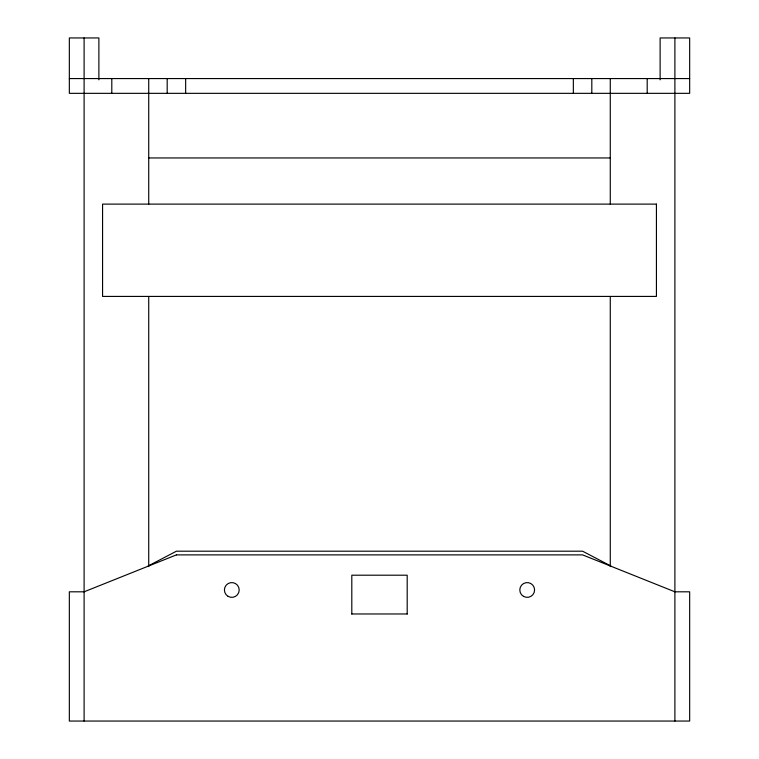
<?xml version="1.0" encoding="UTF-8"?>
<svg xmlns="http://www.w3.org/2000/svg" width="759" height="759" viewBox="0 0 759 759"><rect width="100%" height="100%" fill="white"/><g stroke="black" fill="none" stroke-linecap="round" stroke-linejoin="round"><path stroke-width="1.14" d="M148.128 566.015L176.42 551.195L582.58 551.195L610.872 566.015M69.335 78.566L689.665 78.566M148.726 157.957L610.274 157.957M351.673 613.974L407.327 613.974M674.893 37.95L674.893 721.05M660.121 79.837L660.121 37.95L689.665 37.95L689.665 93.338L69.335 93.338L69.335 37.95L98.879 37.95L98.879 79.837M647.199 78.566L647.199 93.338M610.274 78.566L610.274 204.152M610.274 296.532L610.274 566.594M591.811 78.566L591.811 93.338M573.349 78.566L573.349 93.338M407.194 613.974L407.194 575.199L351.806 575.199L351.806 613.974M185.651 78.566L185.651 93.338M167.189 78.566L167.189 93.338M148.726 78.566L148.726 204.152M148.726 296.532L148.726 566.594M111.801 78.566L111.801 93.338M84.107 37.95L84.107 721.05M176.42 554.886L84.107 591.811L69.335 591.811L69.335 721.05L689.665 721.05L689.665 591.811L674.893 591.811L582.58 554.886L176.42 554.886M656.431 204.114L102.569 204.114L102.569 296.418L656.431 296.418L656.431 204.114M523.501 596.365A7.381 7.381 0 0 0 534.583 589.971A7.381 7.381 0 0 0 523.501 583.576A7.381 7.381 0 0 0 523.501 596.365M228.108 596.365A7.381 7.381 0 0 0 239.189 589.971A7.381 7.381 0 0 0 228.108 583.576A7.381 7.381 0 0 0 228.108 596.365"/></g></svg>
